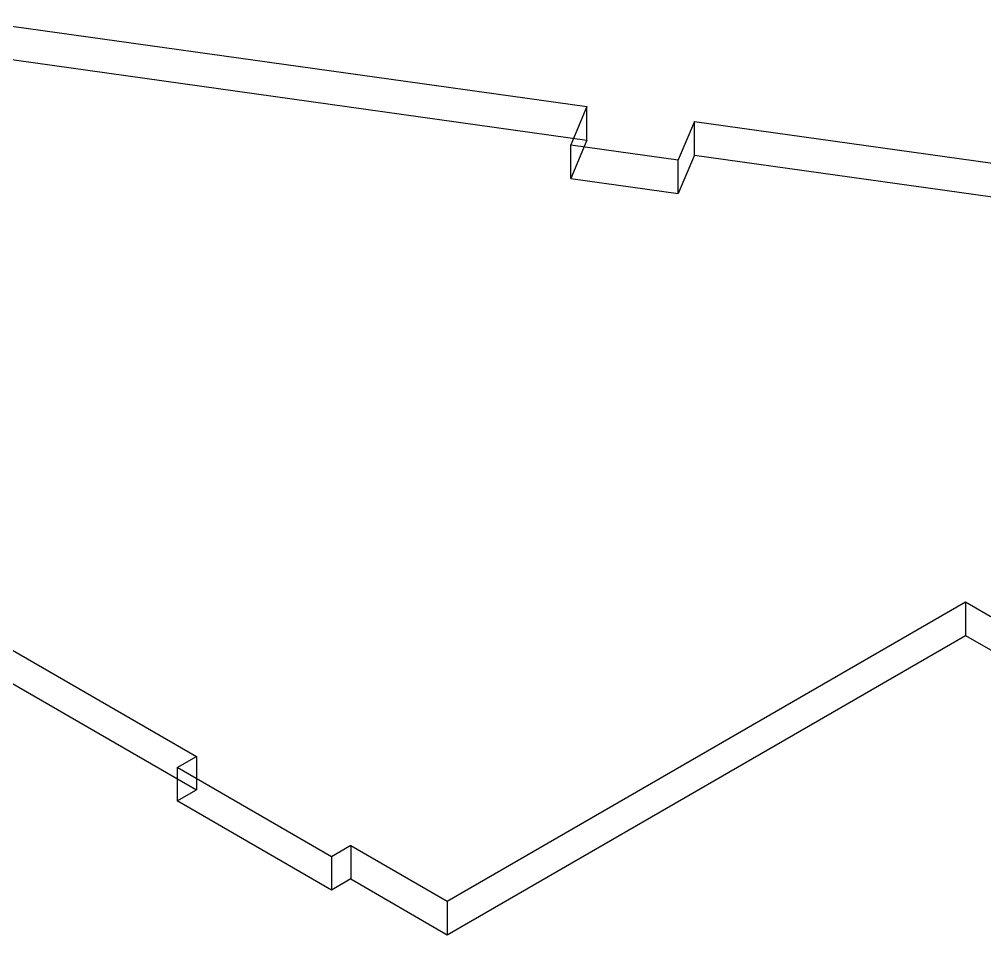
# Model space of a CAD drawing. Header units: inches. Extents: x 3 to 201, y 3 to 129.
# Drawn here: x 185.135 to 188.01, y 66.567 to 69.292 of the extents above; entities that cross this region are included whole.
import ezdxf

# ---------------------------------------------------------------- set-up
doc = ezdxf.new("R2010")
doc.units = ezdxf.units.IN
doc.header["$MEASUREMENT"] = 0

msp = doc.modelspace()

# ---------------------------------------------------------------- linework, layer by layer
at = {"layer": 'OUTLINE'}
for p, q in [((184.9652, 69.2924), (186.8259, 69.0325)), ((184.9652, 69.1929), (186.8259, 68.933)), ((186.8259, 69.0325), (186.7782, 68.9185)), ((186.8259, 68.933), (186.8259, 69.0325)), ((187.1457, 68.9879), (187.0979, 68.8738)), ((187.1457, 68.8883), (187.1457, 68.9879)), ((187.1457, 68.9879), (190.8974, 68.4638)), ((186.8259, 68.933), (186.7782, 68.819)), ((186.7782, 68.9185), (187.0979, 68.8738)), ((186.7782, 68.819), (186.7782, 68.9185)), ((187.1457, 68.8883), (187.0979, 68.7743)), ((187.1457, 68.8883), (190.8974, 68.3643)), ((187.0979, 68.7743), (187.0979, 68.8738)), ((186.7782, 68.819), (187.0979, 68.7743)), ((184.5135, 67.7617), (185.6627, 67.0982)), ((184.5135, 67.6622), (185.6627, 66.9987)), ((186.4097, 66.6669), (187.9529, 67.558)), ((187.9529, 67.558), (187.9529, 67.4584)), ((187.9529, 67.558), (188.1253, 67.4584)), ((186.4097, 66.5674), (187.9529, 67.4584)), ((187.9529, 67.4584), (188.1253, 67.3589)), ((185.6053, 67.0651), (185.6627, 67.0982)), ((185.6627, 67.0982), (185.6627, 66.9987)), ((185.6053, 67.0651), (185.6053, 66.9655)), ((186.0649, 66.7996), (185.6053, 67.0651)), ((185.6053, 66.9655), (185.6627, 66.9987)), ((186.0649, 66.7001), (185.6053, 66.9655)), ((186.1224, 66.8328), (186.0649, 66.7996)), ((186.1224, 66.8328), (186.1224, 66.7333)), ((186.1224, 66.8328), (186.4097, 66.6669)), ((186.0649, 66.7996), (186.0649, 66.7001)), ((186.1224, 66.7333), (186.0649, 66.7001)), ((186.1224, 66.7333), (186.4097, 66.5674)), ((186.4097, 66.6669), (186.4097, 66.5674))]:
    msp.add_line(p, q, dxfattribs=at)

doc.saveas('drawing.dxf')
